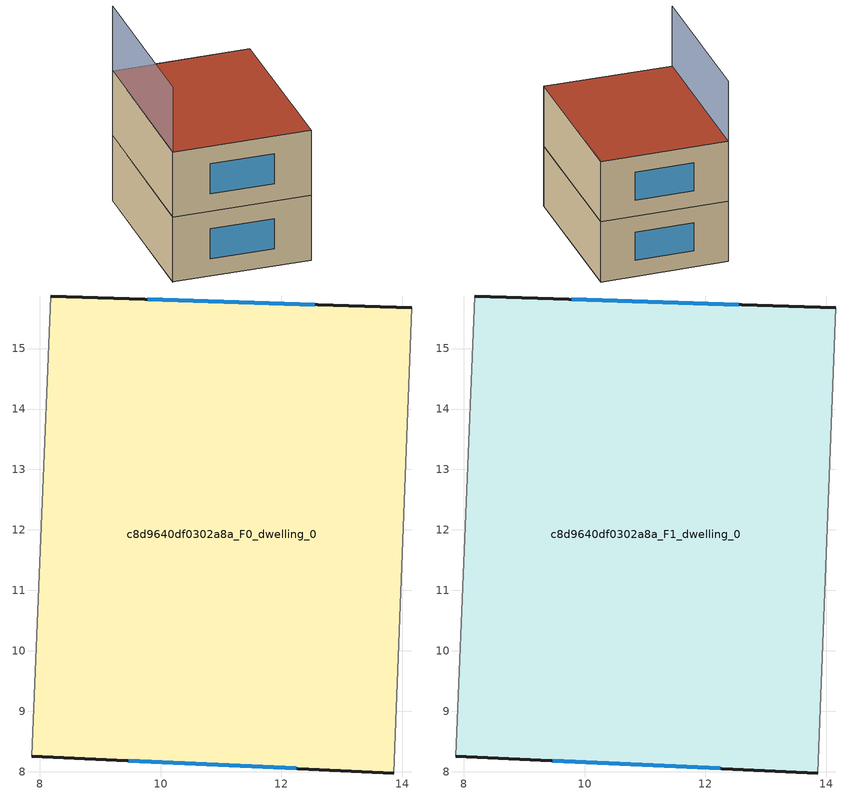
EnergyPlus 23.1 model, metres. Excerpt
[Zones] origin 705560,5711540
c8d9640df0302a8a_F0_dwelling_0
 floor ground (EU_floor_Construction): 14.16,15.68 13.86,7.98 7.87,8.26 8.19,15.87 z0
 wall outside (EU_wall_Construction): 14.16,15.68 8.19,15.87 / 7.87,8.26 13.86,7.98 z0:3
 wall adiabatic (EU_wall_Construction): 13.86,7.98 14.16,15.68 / 8.19,15.87 7.87,8.26 z0:3
 window (EU_Window_Construction): 12.55,15.73 9.79,15.82 / 9.48,8.19 12.25,8.06 z0.81:2.19
c8d9640df0302a8a_F1_dwelling_0
 floor to c8d9640df0302a8a_F0_dwelling_0 (EU_floor_Construction): 14.15,15.68 13.86,7.98 7.87,8.26 8.19,15.87 z3
 wall outside (EU_wall_Construction): 14.16,15.68 8.19,15.87 / 7.87,8.26 13.86,7.98 z3:6
 wall adiabatic (EU_wall_Construction): 13.86,7.98 14.16,15.68 / 8.19,15.87 7.87,8.26 z3:6
 window (EU_Window_Construction): 12.55,15.73 9.79,15.82 / 9.48,8.19 12.25,8.06 z3.81:5.19
 roof outside (EU_roof_Construction): 13.86,7.98 14.16,15.68 8.19,15.87 7.87,8.26 z6
shading: 13.86,7.98 14.15,15.68 z0:6; 8.19,15.87 7.87,8.26 z0:9
[Building]
EU S2 Campaign: North Axis=0; Terrain=City; Solar Distribution=FullExterior
[Site:Location]
London: Latitude=51.5; Longitude=-0.5; Time Zone=0; Elevation=25
[SizingPeriod:WeatherFileDays]
AnnualSizingPeriod: Begin Month=1; Begin Day of Month=1; End Month=12; End Day of Month=31; Day of Week for Start Day=Monday; Use Weather File Daylight Saving Period=No; Use Weather File Rain and Snow Indicators=No
[MATERIAL]
EU_InternalMass_Material: Roughness=MediumRough; Thickness=0.1; Conductivity=1; Density=1800; Specific Heat=900; Thermal Absorptance=0.9; Solar Absorptance=0.7; Visible Absorptance=0.7
[MATERIAL:NOMASS] Roughness=MediumRough; Thermal Absorptance=0.9; Solar Absorptance=0.7; Visible Absorptance=0.7
Name | Thermal Resistance
EU_wall_NoMass | 0.735294
EU_roof_NoMass | 0.520833
EU_floor_NoMass | 1.81159
[WINDOWMATERIAL:SIMPLEGLAZINGSYSTEM]
EU_Window_SimpleGlazing: UFactor=3.92; Solar Heat Gain Coefficient=0.85; Visible Transmittance=0.85
[CONSTRUCTION]
EU_wall_Construction: EU_wall_NoMass
EU_roof_Construction: EU_roof_NoMass
EU_floor_Construction: EU_floor_NoMass
EU_Window_Construction: EU_Window_SimpleGlazing
EU_InternalMass_Construction: EU_InternalMass_Material
[ZONE] Type=1; Multiplier=1; Ceiling Height=autocalculate; Floor Area=autocalculate; Part of Total Floor Area=Yes
Name | Volume
c8d9640df0302a8a_F0_dwelling_0 | 137.449
c8d9640df0302a8a_F1_dwelling_0 | 137.45
[INTERNALMASS] Construction=EU_InternalMass_Construction; Surface Area=45.8167
Name | Zone or ZoneList
c8d9640df0302a8a_F0_dwelling_0_EU_InternalMass | c8d9640df0302a8a_F0_dwelling_0
c8d9640df0302a8a_F1_dwelling_0_EU_InternalMass | c8d9640df0302a8a_F1_dwelling_0
[OTHEREQUIPMENT] Fuel Type=Electricity; Design Level Calculation Method=Watts/Area; Power per Zone Floor Area=1; Fraction Latent=0; Fraction Radiant=0; Fraction Lost=0; Carbon Dioxide Generation Rate=0; EndUse Subcategory=EU_Step8_InternalGains
Name | Zone or ZoneList or Space or SpaceList | Schedule
EU_Step8_InternalGain_c8d9640df0302a8a_F0_dwelling_0_f000 | c8d9640df0302a8a_F0_dwelling_0 | EU_Step8_GainSchedule_c8d9640df0302a8a_F0_dwelling_0_f000
EU_Step8_InternalGain_c8d9640df0302a8a_F1_dwelling_0_f000 | c8d9640df0302a8a_F1_dwelling_0 | EU_Step8_GainSchedule_c8d9640df0302a8a_F1_dwelling_0_f000
[ZONEVENTILATION:DESIGNFLOWRATE] Schedule=EU_AlwaysOn; Design Flow Rate Calculation Method=AirChanges/Hour; Air Changes per Hour=0.48; Ventilation Type=Natural; Fan Pressure Rise=0; Fan Total Efficiency=1; Constant Term Coefficient=1; Temperature Term Coefficient=0; Velocity Term Coefficient=0; Velocity Squared Term Coefficient=0; Minimum Indoor Temperature=-100; Maximum Indoor Temperature=100; Delta Temperature=-100; Minimum Outdoor Temperature=-100; Maximum Outdoor Temperature=100; Maximum Wind Speed=40
Name | Zone or ZoneList or Space or SpaceList
EU_ConstantAir_c8d9640df0302a8a_F0_dwelling_0 | c8d9640df0302a8a_F0_dwelling_0
EU_ConstantAir_c8d9640df0302a8a_F1_dwelling_0 | c8d9640df0302a8a_F1_dwelling_0
[HVACTEMPLATE:THERMOSTAT] Constant Heating Setpoint=20; Constant Cooling Setpoint=50
EU_HeatOnly_c8d9640df0302a8a_F0_dwelling_0; EU_HeatOnly_c8d9640df0302a8a_F1_dwelling_0
[HVACTEMPLATE:ZONE:IDEALLOADSAIRSYSTEM] System Availability Schedule=EU_AlwaysOn; Maximum Heating Supply Air Temperature=50; Minimum Cooling Supply Air Temperature=13; Maximum Heating Supply Air Humidity Ratio=0.0156; Minimum Cooling Supply Air Humidity Ratio=0.0077; Heating Limit=NoLimit; Cooling Limit=NoLimit; Heating Availability Schedule=EU_AlwaysOn; Cooling Availability Schedule=EU_CoolingOff; Dehumidification Control Type=ConstantSensibleHeatRatio; Cooling Sensible Heat Ratio=0.7; Dehumidification Setpoint=60; Humidification Control Type=None; Humidification Setpoint=30; Outdoor Air Method=None; Outdoor Air Flow Rate per Person=0.00944; Outdoor Air Flow Rate per Zone Floor Area=0; Outdoor Air Flow Rate per Zone=0; Demand Controlled Ventilation Type=None; Outdoor Air Economizer Type=NoEconomizer; Heat Recovery Type=None; Sensible Heat Recovery Effectiveness=0.7; Latent Heat Recovery Effectiveness=0.65
Name | Template Thermostat
c8d9640df0302a8a_F0_dwelling_0 | EU_HeatOnly_c8d9640df0302a8a_F0_dwelling_0
c8d9640df0302a8a_F1_dwelling_0 | EU_HeatOnly_c8d9640df0302a8a_F1_dwelling_0
[SIZING:ZONE] Zone Cooling Design Supply Air Temperature Input Method=SupplyAirTemperature; Zone Cooling Design Supply Air Temperature=13; Zone Heating Design Supply Air Temperature Input Method=SupplyAirTemperature; Zone Heating Design Supply Air Temperature=50; Zone Cooling Design Supply Air Humidity Ratio=0.008; Zone Heating Design Supply Air Humidity Ratio=0.008; Cooling Design Air Flow Method=DesignDay; Cooling Design Air Flow Rate=0; Cooling Minimum Air Flow per Zone Floor Area=0.000762; Cooling Minimum Air Flow=0; Cooling Minimum Air Flow Fraction=0.2; Heating Design Air Flow Method=DesignDay; Heating Design Air Flow Rate=0; Heating Maximum Air Flow per Zone Floor Area=0.002032; Heating Maximum Air Flow=0.141576; Heating Maximum Air Flow Fraction=0.3; Account for Dedicated Outdoor Air System=No; Dedicated Outdoor Air System Control Strategy=NeutralSupplyAir; Dedicated Outdoor Air Low Setpoint Temperature for Design=autosize; Dedicated Outdoor Air High Setpoint Temperature for Design=autosize; Zone Load Sizing Method=Sensible Load Only No Latent Load; Zone Latent Cooling Design Supply Air Humidity Ratio Input Method=HumidityRatioDifference; Zone Cooling Design Supply Air Humidity Ratio Difference=0.005; Zone Latent Heating Design Supply Air Humidity Ratio Input Method=HumidityRatioDifference; Zone Humidification Design Supply Air Humidity Ratio Difference=0.005
c8d9640df0302a8a_F0_dwelling_0; c8d9640df0302a8a_F1_dwelling_0
[SCHEDULE:CONSTANT]
Name | Hourly Value
EU_AlwaysOn | 1
EU_CoolingOff | 0
[SCHEDULE:FILE] Column Number=1; Rows to Skip at Top=0; Number of Hours of Data=8760; Column Separator=Comma; Interpolate to Timestep=No; Minutes per Item=60; Adjust Schedule for Daylight Savings=Yes
Name | File
EU_Step8_GainSchedule_c8d9640df0302a8a_F0_dwelling_0_f000 | ../../schedules/c8d9640df0302a8a/c8d9640df0302a8a_F0_dwelling_0_f000_gain.csv
EU_Step8_GainSchedule_c8d9640df0302a8a_F1_dwelling_0_f000 | ../../schedules/c8d9640df0302a8a/c8d9640df0302a8a_F1_dwelling_0_f000_gain.csv
